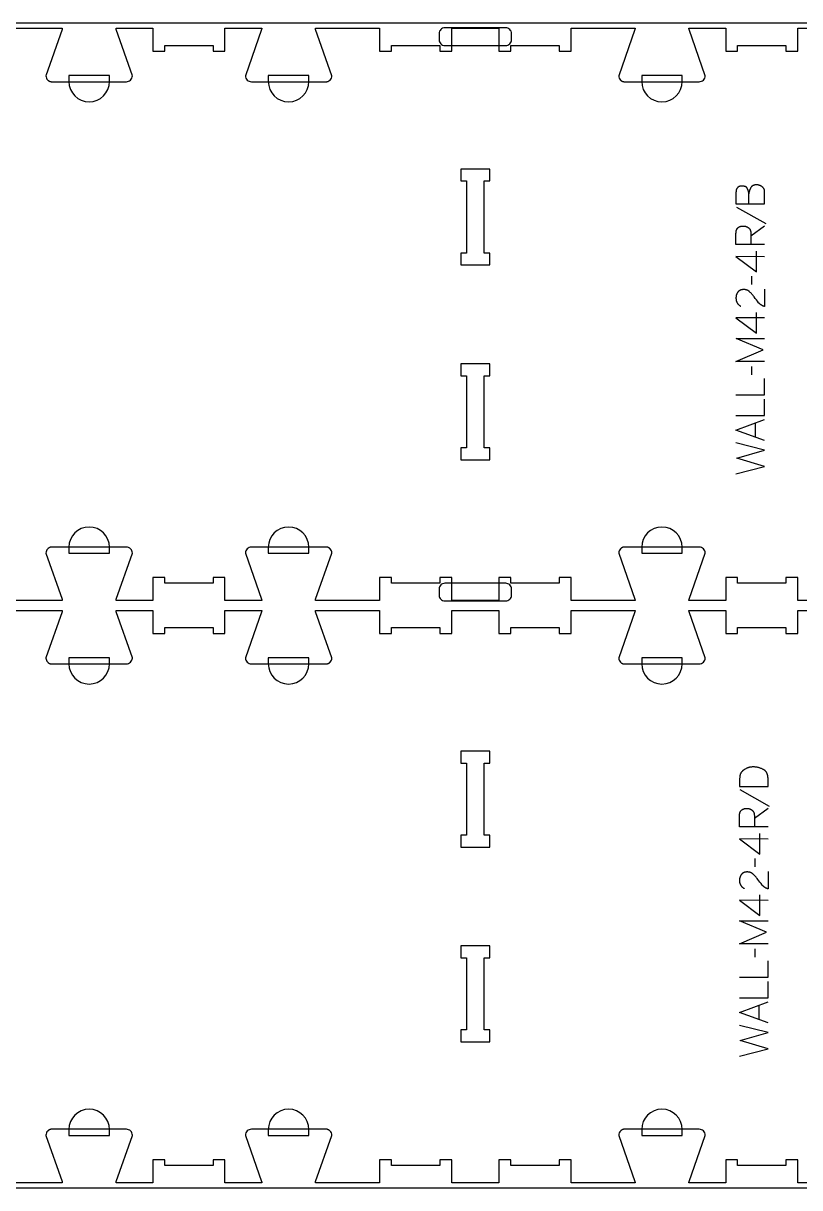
# Model space of a CAD drawing. Extents: x 0 to 4485, y 0 to 10771.
# Drawn here: x 813 to 1627, y 5669 to 6889 of the extents above; entities that cross this region are included whole.
import ezdxf

# ---------------------------------------------------------------- set-up
doc = ezdxf.new("R2010")
doc.units = 0
for name, color, linetype in [('0_SHEET_SPRUCEPLY_2440X122', 1, 'CONTINUOUS'), ('1_ANYTOOL_1MMDEEP_LABELS_S', 2, 'CONTINUOUS'), ('3_ANYTOOL_CUTTHROUGH_INSID', 4, 'CONTINUOUS'), ('4_ANYTOOL_CUTTHROUGH_OUTSI', 5, 'CONTINUOUS'), ('5_ANYTOOL_HALF_MILL_9MM_IN', 3, 'CONTINUOUS')]:
    doc.layers.add(name, color=color, linetype=linetype)

msp = doc.modelspace()

# ---------------------------------------------------------------- linework, layer by layer
at = {"layer": '0_SHEET_SPRUCEPLY_2440X122'}
msp.add_lwpolyline([(371.7, 6889.4), (371.7, 5669.4), (2811.7, 5669.4), (2811.7, 6889.4)], close=True, dxfattribs=at)
at = {"layer": '1_ANYTOOL_1MMDEEP_LABELS_S', "color": 2}
for points in [[(1559.7, 6700.1), (1589.7, 6700.1), (1589.7, 6709.8), (1589.8, 6712.3), (1589.8, 6712.5), (1589.8, 6712.7), (1589.8, 6713), (1589.8, 6713.2), (1589.8, 6713.4), (1589.8, 6713.6), (1589.7, 6713.8), (1589.7, 6714), (1589.7, 6714.2), (1589.6, 6714.4), (1589.6, 6714.6), (1589.5, 6714.8), (1589.5, 6715), (1589.4, 6715.2), (1589.3, 6715.4), (1589.2, 6715.6), (1589.2, 6715.7), (1589.1, 6715.9), (1589, 6716.1), (1588.9, 6716.3), (1588.8, 6716.4), (1588.7, 6716.6), (1588.5, 6716.8), (1588.4, 6716.9), (1588.3, 6717.1), (1588.1, 6717.2), (1588, 6717.4), (1587.9, 6717.5), (1587.7, 6717.6), (1587.6, 6717.8), (1587.4, 6717.9), (1587.2, 6718.1), (1587.1, 6718.2), (1586.9, 6718.3), (1586.7, 6718.4), (1586.5, 6718.5), (1586.4, 6718.7), (1586.2, 6718.8), (1586, 6718.9), (1585.8, 6719), (1585.7, 6719.1), (1585.5, 6719.1), (1585.3, 6719.2), (1585.1, 6719.3), (1584.9, 6719.4), (1584.7, 6719.5), (1584.6, 6719.5), (1584.4, 6719.6), (1584.2, 6719.7), (1584, 6719.7), (1583.8, 6719.8), (1583.6, 6719.8), (1583.4, 6719.9), (1583.2, 6719.9), (1583, 6720), (1582.8, 6720), (1582.6, 6720), (1582.4, 6720.1), (1582.2, 6720.1), (1582, 6720.1), (1581.8, 6720.1), (1581.6, 6720.1), (1581.4, 6720.1), (1581.2, 6720.1), (1581, 6720.1), (1580.7, 6720.1), (1580.5, 6720.1), (1580.2, 6720.1), (1580, 6720.1), (1579.8, 6720), (1579.5, 6720), (1579.3, 6719.9), (1579.1, 6719.9), (1578.9, 6719.8), (1578.7, 6719.8), (1578.5, 6719.7), (1578.3, 6719.6), (1578.1, 6719.6), (1577.9, 6719.5), (1577.7, 6719.4), (1577.6, 6719.4), (1577.5, 6719.3), (1577.4, 6719.3), (1577.4, 6719.2), (1577.3, 6719.2), (1577.2, 6719.1), (1577.1, 6719), (1577, 6719), (1576.9, 6718.9), (1576.9, 6718.9), (1576.8, 6718.8), (1576.7, 6718.8), (1576.6, 6718.7), (1576.5, 6718.6), (1576.5, 6718.6), (1576.4, 6718.5), (1576.3, 6718.4), (1576.2, 6718.4), (1576.2, 6718.3), (1576.1, 6718.2), (1576, 6718.1), (1576, 6718.1), (1575.8, 6717.9), (1575.7, 6717.7), (1575.6, 6717.6), (1575.5, 6717.4), (1575.4, 6717.2), (1575.1, 6716.8), (1574.9, 6716.5), (1574.7, 6716.1), (1574.6, 6715.7), (1574.4, 6715.3), (1574.2, 6714.9), (1574.1, 6714.5), (1573.9, 6714.1), (1573.8, 6713.7), (1573.7, 6713.3), (1573.6, 6712.8), (1573.5, 6712.4), (1573.4, 6712), (1573.4, 6711.5), (1573.3, 6711.1), (1573.3, 6710.6)], [(1573.4, 6700.1), (1573.3, 6710.6), (1573.2, 6711), (1573.2, 6711.4), (1573.2, 6711.8), (1573.1, 6712.2), (1573, 6712.6), (1573, 6712.9), (1572.9, 6713.3), (1572.8, 6713.7), (1572.7, 6714), (1572.6, 6714.4), (1572.4, 6714.7), (1572.3, 6715), (1572.2, 6715.4), (1572, 6715.7), (1571.9, 6716), (1571.7, 6716.3), (1571.7, 6716.4), (1571.6, 6716.5), (1571.6, 6716.6), (1571.5, 6716.6), (1571.5, 6716.7), (1571.4, 6716.8), (1571.4, 6716.9), (1571.3, 6716.9), (1571.3, 6717), (1571.2, 6717.1), (1571.2, 6717.1), (1571.1, 6717.2), (1571.1, 6717.3), (1571, 6717.3), (1570.9, 6717.4), (1570.9, 6717.4), (1570.8, 6717.5), (1570.7, 6717.5), (1570.7, 6717.6), (1570.6, 6717.7), (1570.5, 6717.7), (1570.5, 6717.8), (1570.4, 6717.8), (1570.3, 6717.9), (1570.2, 6717.9), (1570.2, 6718), (1570.1, 6718), (1570, 6718.1), (1569.9, 6718.1), (1569.8, 6718.1), (1569.7, 6718.2), (1569.7, 6718.2), (1569.6, 6718.3), (1569.5, 6718.3), (1569.3, 6718.4), (1569.1, 6718.4), (1568.9, 6718.5), (1568.7, 6718.5), (1568.5, 6718.6), (1568.3, 6718.6), (1568.1, 6718.7), (1567.9, 6718.7), (1567.7, 6718.8), (1567.4, 6718.8), (1567.2, 6718.8), (1567, 6718.8), (1566.7, 6718.8), (1566.5, 6718.8), (1566.2, 6718.8), (1565.8, 6718.8), (1565.6, 6718.8), (1565.4, 6718.8), (1565.2, 6718.8), (1565.1, 6718.8), (1564.9, 6718.8), (1564.7, 6718.7), (1564.5, 6718.7), (1564.3, 6718.7), (1564.2, 6718.6), (1564, 6718.6), (1563.8, 6718.6), (1563.7, 6718.5), (1563.5, 6718.5), (1563.4, 6718.4), (1563.2, 6718.4), (1563.1, 6718.3), (1562.9, 6718.3), (1562.8, 6718.2), (1562.7, 6718.1), (1562.5, 6718.1), (1562.4, 6718), (1562.3, 6717.9), (1562.1, 6717.8), (1562, 6717.7), (1561.9, 6717.7), (1561.8, 6717.6), (1561.7, 6717.5), (1561.6, 6717.4), (1561.5, 6717.3), (1561.4, 6717.2), (1561.3, 6717.1), (1561.2, 6717), (1561.1, 6716.8), (1561, 6716.7), (1560.9, 6716.6), (1560.8, 6716.5), (1560.7, 6716.4), (1560.6, 6716.2), (1560.6, 6716.1), (1560.5, 6716), (1560.4, 6715.8), (1560.4, 6715.7), (1560.3, 6715.5), (1560.2, 6715.4), (1560.2, 6715.2), (1560.1, 6715.1), (1560.1, 6714.9), (1560, 6714.8), (1560, 6714.6), (1560, 6714.4), (1559.9, 6714.3), (1559.9, 6714.1), (1559.9, 6713.9), (1559.8, 6713.7), (1559.8, 6713.5), (1559.8, 6713.4), (1559.8, 6713.2), (1559.8, 6713), (1559.7, 6712.6), (1559.7, 6712.2), (1559.7, 6700.1)], [(1560.2, 6696.6), (1591, 6679.5)], [(1589.7, 6657.7), (1559.7, 6657.7), (1559.7, 6669), (1559.7, 6669.5), (1559.8, 6670), (1559.8, 6670.2), (1559.8, 6670.5), (1559.8, 6670.7), (1559.9, 6670.9), (1559.9, 6671.1), (1559.9, 6671.3), (1560, 6671.5), (1560, 6671.8), (1560.1, 6672), (1560.1, 6672.2), (1560.2, 6672.3), (1560.2, 6672.5), (1560.3, 6672.7), (1560.4, 6672.9), (1560.4, 6673.1), (1560.5, 6673.2), (1560.6, 6673.4), (1560.7, 6673.6), (1560.7, 6673.7), (1560.8, 6673.9), (1560.9, 6674.1), (1561, 6674.2), (1561.1, 6674.4), (1561.2, 6674.5), (1561.3, 6674.6), (1561.5, 6674.8), (1561.6, 6674.9), (1561.7, 6675), (1561.8, 6675.1), (1561.9, 6675.3), (1562.1, 6675.4), (1562.2, 6675.5), (1562.4, 6675.6), (1562.5, 6675.7), (1562.6, 6675.8), (1562.8, 6675.9), (1563, 6676), (1563.1, 6676.1), (1563.3, 6676.2), (1563.4, 6676.2), (1563.6, 6676.3), (1563.8, 6676.4), (1564, 6676.5), (1564.1, 6676.5), (1564.3, 6676.6), (1564.5, 6676.6), (1564.7, 6676.7), (1564.9, 6676.7), (1565.1, 6676.8), (1565.3, 6676.8), (1565.5, 6676.9), (1565.7, 6676.9), (1566, 6676.9), (1566.2, 6676.9), (1566.4, 6677), (1566.6, 6677), (1567.1, 6677), (1567.6, 6677), (1567.8, 6677), (1567.9, 6677), (1568.1, 6677), (1568.3, 6677), (1568.5, 6677), (1568.6, 6677), (1568.8, 6676.9), (1569, 6676.9), (1569.1, 6676.9), (1569.3, 6676.8), (1569.5, 6676.8), (1569.6, 6676.8), (1569.8, 6676.7), (1570, 6676.7), (1570.1, 6676.6), (1570.3, 6676.6), (1570.5, 6676.5), (1570.6, 6676.5), (1570.8, 6676.4), (1570.9, 6676.3), (1571.1, 6676.3), (1571.2, 6676.2), (1571.4, 6676.1), (1571.6, 6676), (1571.7, 6675.9), (1571.9, 6675.8), (1572, 6675.7), (1572.2, 6675.7), (1572.3, 6675.6), (1572.5, 6675.5), (1572.6, 6675.3), (1572.8, 6675.2), (1572.9, 6675.1), (1573.1, 6675), (1573.2, 6674.9), (1573.3, 6674.8), (1573.4, 6674.7), (1573.6, 6674.5), (1573.7, 6674.4), (1573.8, 6674.3), (1573.9, 6674.1), (1574, 6674), (1574.1, 6673.9), (1574.2, 6673.7), (1574.3, 6673.6), (1574.4, 6673.4), (1574.5, 6673.3), (1574.6, 6673.2), (1574.6, 6673), (1574.7, 6672.9), (1574.8, 6672.7), (1574.8, 6672.5), (1574.9, 6672.4), (1574.9, 6672.2), (1575, 6672), (1575, 6671.9), (1575.1, 6671.7), (1575.1, 6671.5), (1575.1, 6671.4), (1575.2, 6671.2), (1575.2, 6671), (1575.2, 6670.8), (1575.2, 6670.6), (1575.3, 6668.7), (1575.3, 6666.7), (1575.3, 6657.7)], [(1575.3, 6666.7), (1589.8, 6677.1)], [(1581.1, 6628.9), (1581.1, 6650.7)], [(1589.7, 6644.9), (1559.7, 6645), (1581.1, 6628.9)], [(1575.9, 6624.6), (1575.9, 6615.9)], [(1589.7, 6610.9), (1589.7, 6592.6), (1589.2, 6592.8), (1589, 6592.9), (1588.7, 6592.9), (1588.5, 6593), (1588.3, 6593.1), (1588.1, 6593.2), (1587.9, 6593.3), (1587.7, 6593.4), (1587.5, 6593.5), (1587.3, 6593.6), (1587.1, 6593.7), (1586.9, 6593.8), (1586.7, 6594), (1586.5, 6594.1), (1586.3, 6594.2), (1586.1, 6594.3), (1585.9, 6594.5), (1585.7, 6594.6), (1585.5, 6594.7), (1585.3, 6594.9), (1585.2, 6595), (1585, 6595.2), (1584.8, 6595.3), (1584.6, 6595.5), (1584.5, 6595.6), (1584.3, 6595.8), (1584.1, 6596), (1584, 6596.1), (1583.8, 6596.3), (1583.5, 6596.7), (1582.3, 6598.2), (1581.1, 6599.6), (1579.9, 6601.2), (1578.8, 6602.7), (1578.2, 6603.4), (1577.7, 6604.2), (1577.1, 6604.9), (1576.5, 6605.6), (1575.9, 6606.2), (1575.3, 6606.9), (1574.7, 6607.5), (1574.1, 6608.1), (1573.9, 6608.2), (1573.8, 6608.4), (1573.6, 6608.5), (1573.5, 6608.7), (1573.3, 6608.8), (1573.1, 6608.9), (1573, 6609), (1572.8, 6609.1), (1572.6, 6609.2), (1572.4, 6609.3), (1572.2, 6609.4), (1572.1, 6609.5), (1571.9, 6609.6), (1571.7, 6609.7), (1571.5, 6609.8), (1571.3, 6609.9), (1571.1, 6609.9), (1570.9, 6610), (1570.7, 6610.1), (1570.5, 6610.1), (1570.3, 6610.2), (1570.1, 6610.2), (1569.9, 6610.3), (1569.7, 6610.3), (1569.5, 6610.3), (1569.3, 6610.4), (1569.1, 6610.4), (1568.9, 6610.4), (1568.6, 6610.4), (1568.4, 6610.4), (1568.2, 6610.5), (1568, 6610.5), (1567.7, 6610.5), (1567.5, 6610.4), (1567.2, 6610.4), (1567, 6610.4), (1566.8, 6610.4), (1566.5, 6610.4), (1566.3, 6610.3), (1566.1, 6610.3), (1565.9, 6610.3), (1565.6, 6610.2), (1565.4, 6610.2), (1565.2, 6610.1), (1565, 6610), (1564.8, 6610), (1564.6, 6609.9), (1564.4, 6609.8), (1564.2, 6609.7), (1564, 6609.7), (1563.9, 6609.6), (1563.7, 6609.5), (1563.5, 6609.4), (1563.3, 6609.3), (1563.2, 6609.2), (1563, 6609), (1562.8, 6608.9), (1562.7, 6608.8), (1562.5, 6608.7), (1562.4, 6608.5), (1562.2, 6608.4), (1562.1, 6608.2), (1562, 6608.1), (1561.8, 6607.9), (1561.7, 6607.8), (1561.6, 6607.6), (1561.5, 6607.4), (1561.3, 6607.3), (1561.2, 6607.1), (1561.1, 6606.9), (1561, 6606.8), (1560.9, 6606.6), (1560.8, 6606.4), (1560.7, 6606.2), (1560.6, 6606), (1560.6, 6605.8), (1560.5, 6605.7), (1560.4, 6605.5), (1560.3, 6605.3), (1560.3, 6605.1), (1560.2, 6604.9), (1560.1, 6604.7), (1560.1, 6604.5), (1560, 6604.3), (1560, 6604), (1559.9, 6603.8), (1559.9, 6603.6), (1559.9, 6603.4), (1559.8, 6603.2), (1559.8, 6602.9), (1559.8, 6602.7), (1559.8, 6602.5), (1559.8, 6602.3), (1559.7, 6602), (1559.7, 6601.5), (1559.7, 6601.2), (1559.8, 6600.8), (1559.8, 6600.5), (1559.8, 6600.1), (1559.9, 6599.8), (1559.9, 6599.4), (1560, 6599.1), (1560.1, 6598.8), (1560.1, 6598.5), (1560.2, 6598.3), (1560.2, 6598.2), (1560.3, 6598), (1560.3, 6597.9), (1560.4, 6597.7), (1560.5, 6597.6), (1560.5, 6597.4), (1560.6, 6597.3), (1560.6, 6597.1), (1560.7, 6597), (1560.8, 6596.9), (1560.9, 6596.7), (1560.9, 6596.6), (1561, 6596.5), (1561.1, 6596.3), (1561.2, 6596.2), (1561.3, 6596.1), (1561.4, 6595.9), (1561.4, 6595.8), (1561.5, 6595.7), (1561.6, 6595.6), (1561.7, 6595.5), (1561.8, 6595.3), (1561.9, 6595.2), (1562, 6595.1), (1562.1, 6595), (1562.3, 6594.9), (1562.4, 6594.8), (1562.5, 6594.7), (1562.6, 6594.6), (1562.7, 6594.4), (1562.8, 6594.3), (1563.1, 6594.1), (1563.4, 6593.9), (1563.6, 6593.8), (1563.9, 6593.6), (1564.2, 6593.4), (1564.5, 6593.2), (1564.8, 6593.1)], [(1589.7, 6580.7), (1559.7, 6580.8), (1581.1, 6564.7)], [(1581.1, 6564.7), (1581.1, 6586.5)], [(1589.7, 6535.2), (1559.7, 6535.2), (1588.1, 6547.2), (1559.9, 6559.2), (1589.7, 6559.2)], [(1575.9, 6530), (1575.9, 6521.2)], [(1559.7, 6500.3), (1589.7, 6500.3), (1589.7, 6517.4)], [(1559.7, 6478.5), (1589.7, 6478.5), (1589.7, 6495.6)], [(1589.7, 6452.2), (1559.7, 6463.1), (1589.7, 6474.2)], [(1580.2, 6455.7), (1580.2, 6470.6)], [(1559.7, 6417.5), (1589.7, 6425.2), (1560.6, 6433.7), (1589.7, 6442.2), (1559.7, 6449.7)], [(1563.9, 6086.5), (1594.7, 6069.3)], [(1593.4, 6047.5), (1563.4, 6047.5), (1563.4, 6058.9), (1563.5, 6059.4), (1563.5, 6059.8), (1563.5, 6060.1), (1563.5, 6060.3), (1563.5, 6060.5), (1563.6, 6060.7), (1563.6, 6061), (1563.6, 6061.2), (1563.7, 6061.4), (1563.7, 6061.6), (1563.8, 6061.8), (1563.8, 6062), (1563.9, 6062.2), (1563.9, 6062.4), (1564, 6062.5), (1564.1, 6062.7), (1564.1, 6062.9), (1564.2, 6063.1), (1564.3, 6063.2), (1564.4, 6063.4), (1564.5, 6063.6), (1564.5, 6063.7), (1564.6, 6063.9), (1564.7, 6064), (1564.8, 6064.2), (1564.9, 6064.3), (1565.1, 6064.5), (1565.2, 6064.6), (1565.3, 6064.7), (1565.4, 6064.9), (1565.5, 6065), (1565.7, 6065.1), (1565.8, 6065.2), (1565.9, 6065.3), (1566.1, 6065.4), (1566.2, 6065.5), (1566.4, 6065.6), (1566.5, 6065.7), (1566.7, 6065.8), (1566.8, 6065.9), (1567, 6066), (1567.2, 6066.1), (1567.3, 6066.1), (1567.5, 6066.2), (1567.7, 6066.3), (1567.9, 6066.3), (1568, 6066.4), (1568.2, 6066.5), (1568.4, 6066.5), (1568.6, 6066.6), (1568.8, 6066.6), (1569, 6066.6), (1569.2, 6066.7), (1569.5, 6066.7), (1569.7, 6066.7), (1569.9, 6066.8), (1570.1, 6066.8), (1570.3, 6066.8), (1570.8, 6066.8), (1571.3, 6066.8), (1571.5, 6066.8), (1571.6, 6066.8), (1571.8, 6066.8), (1572, 6066.8), (1572.2, 6066.8), (1572.3, 6066.8), (1572.5, 6066.8), (1572.7, 6066.7), (1572.8, 6066.7), (1573, 6066.7), (1573.2, 6066.6), (1573.3, 6066.6), (1573.5, 6066.6), (1573.7, 6066.5), (1573.8, 6066.5), (1574, 6066.4), (1574.2, 6066.3), (1574.3, 6066.3), (1574.5, 6066.2), (1574.6, 6066.1), (1574.8, 6066.1), (1575, 6066), (1575.1, 6065.9), (1575.3, 6065.8), (1575.4, 6065.8), (1575.6, 6065.7), (1575.7, 6065.6), (1575.9, 6065.5), (1576, 6065.4), (1576.2, 6065.3), (1576.3, 6065.2), (1576.5, 6065.1), (1576.6, 6065), (1576.8, 6064.8), (1576.9, 6064.7), (1577, 6064.6), (1577.2, 6064.5), (1577.3, 6064.4), (1577.4, 6064.2), (1577.5, 6064.1), (1577.6, 6064), (1577.7, 6063.8), (1577.8, 6063.7), (1577.9, 6063.6), (1578, 6063.4), (1578.1, 6063.3), (1578.2, 6063.1), (1578.3, 6063), (1578.3, 6062.8), (1578.4, 6062.7), (1578.5, 6062.5), (1578.5, 6062.4), (1578.6, 6062.2), (1578.6, 6062), (1578.7, 6061.9), (1578.7, 6061.7), (1578.8, 6061.5), (1578.8, 6061.4), (1578.8, 6061.2), (1578.9, 6061), (1578.9, 6060.8), (1578.9, 6060.7), (1578.9, 6060.5), (1579, 6058.6), (1579, 6056.5), (1579, 6047.6)], [(1579, 6056.5), (1593.5, 6067)], [(1584.8, 6018.8), (1584.8, 6040.5)], [(1593.4, 6034.7), (1563.4, 6034.8), (1584.8, 6018.8)], [(1579.6, 6014.5), (1579.6, 6005.7)], [(1593.4, 6000.8), (1593.4, 5982.5), (1592.9, 5982.6), (1592.7, 5982.7), (1592.5, 5982.8), (1592.2, 5982.9), (1592, 5982.9), (1591.8, 5983), (1591.6, 5983.1), (1591.4, 5983.2), (1591.2, 5983.3), (1591, 5983.4), (1590.8, 5983.5), (1590.6, 5983.7), (1590.4, 5983.8), (1590.2, 5983.9), (1590, 5984), (1589.8, 5984.2), (1589.6, 5984.3), (1589.4, 5984.4), (1589.2, 5984.6), (1589, 5984.7), (1588.9, 5984.9), (1588.7, 5985), (1588.5, 5985.2), (1588.3, 5985.3), (1588.2, 5985.5), (1588, 5985.6), (1587.8, 5985.8), (1587.7, 5986), (1587.5, 5986.1), (1587.2, 5986.5), (1586, 5988), (1584.8, 5989.5), (1583.6, 5991), (1582.5, 5992.5), (1582, 5993.3), (1581.4, 5994), (1580.8, 5994.7), (1580.2, 5995.4), (1579.6, 5996.1), (1579, 5996.7), (1578.4, 5997.3), (1577.8, 5997.9), (1577.6, 5998.1), (1577.5, 5998.2), (1577.3, 5998.4), (1577.2, 5998.5), (1577, 5998.6), (1576.8, 5998.7), (1576.7, 5998.8), (1576.5, 5999), (1576.3, 5999.1), (1576.1, 5999.2), (1576, 5999.3), (1575.8, 5999.4), (1575.6, 5999.5), (1575.4, 5999.5), (1575.2, 5999.6), (1575, 5999.7), (1574.8, 5999.8), (1574.6, 5999.8), (1574.4, 5999.9), (1574.2, 6000), (1574, 6000), (1573.8, 6000.1), (1573.6, 6000.1), (1573.4, 6000.1), (1573.2, 6000.2), (1573, 6000.2), (1572.8, 6000.2), (1572.6, 6000.2), (1572.3, 6000.3), (1572.1, 6000.3), (1571.9, 6000.3), (1571.7, 6000.3), (1571.4, 6000.3), (1571.2, 6000.3), (1570.9, 6000.3), (1570.7, 6000.2), (1570.5, 6000.2), (1570.2, 6000.2), (1570, 6000.2), (1569.8, 6000.1), (1569.6, 6000.1), (1569.3, 6000), (1569.1, 6000), (1568.9, 5999.9), (1568.7, 5999.9), (1568.5, 5999.8), (1568.3, 5999.7), (1568.1, 5999.7), (1567.9, 5999.6), (1567.8, 5999.5), (1567.6, 5999.4), (1567.4, 5999.3), (1567.2, 5999.2), (1567, 5999.1), (1566.9, 5999), (1566.7, 5998.9), (1566.6, 5998.7), (1566.4, 5998.6), (1566.2, 5998.5), (1566.1, 5998.4), (1566, 5998.2), (1565.8, 5998.1), (1565.7, 5997.9), (1565.5, 5997.8), (1565.4, 5997.6), (1565.3, 5997.4), (1565.2, 5997.3), (1565.1, 5997.1), (1564.9, 5996.9), (1564.8, 5996.8), (1564.7, 5996.6), (1564.6, 5996.4), (1564.5, 5996.2), (1564.4, 5996), (1564.4, 5995.9), (1564.3, 5995.7), (1564.2, 5995.5), (1564.1, 5995.3), (1564, 5995.1), (1564, 5994.9), (1563.9, 5994.7), (1563.8, 5994.5), (1563.8, 5994.3), (1563.7, 5994.1), (1563.7, 5993.9), (1563.7, 5993.7), (1563.6, 5993.4), (1563.6, 5993.2), (1563.5, 5993), (1563.5, 5992.8), (1563.5, 5992.5), (1563.5, 5992.3), (1563.5, 5992.1), (1563.5, 5991.8), (1563.4, 5991.4), (1563.5, 5991), (1563.5, 5990.6), (1563.5, 5990.3), (1563.5, 5989.9), (1563.6, 5989.6), (1563.6, 5989.3), (1563.7, 5988.9), (1563.8, 5988.6), (1563.8, 5988.3), (1563.9, 5988.2), (1563.9, 5988), (1564, 5987.9), (1564, 5987.7), (1564.1, 5987.6), (1564.2, 5987.4), (1564.2, 5987.3), (1564.3, 5987.1), (1564.4, 5987), (1564.4, 5986.8), (1564.5, 5986.7), (1564.6, 5986.6), (1564.6, 5986.4), (1564.7, 5986.3), (1564.8, 5986.2), (1564.9, 5986), (1565, 5985.9), (1565.1, 5985.8), (1565.2, 5985.7), (1565.2, 5985.5), (1565.3, 5985.4), (1565.4, 5985.3), (1565.5, 5985.2), (1565.6, 5985), (1565.7, 5984.9), (1565.9, 5984.8), (1566, 5984.7), (1566.1, 5984.6), (1566.2, 5984.5), (1566.3, 5984.4), (1566.4, 5984.3), (1566.6, 5984.2), (1566.8, 5984), (1567.1, 5983.8), (1567.4, 5983.6), (1567.6, 5983.4), (1567.9, 5983.2), (1568.2, 5983.1), (1568.5, 5982.9)], [(1593.4, 5970.5), (1563.4, 5970.6), (1584.8, 5954.6)], [(1584.8, 5954.6), (1584.8, 5976.3)], [(1593.4, 5925), (1563.4, 5925), (1591.8, 5937), (1563.6, 5949), (1593.4, 5949)], [(1579.6, 5919.8), (1579.6, 5911.1)], [(1563.4, 5890.1), (1593.4, 5890.1), (1593.4, 5907.2)], [(1563.4, 5868.3), (1593.4, 5868.3), (1593.4, 5885.4)], [(1593.4, 5842.1), (1563.4, 5852.9), (1593.4, 5864)], [(1583.9, 5845.5), (1583.9, 5860.4)], [(1563.4, 5807.3), (1593.4, 5815.1), (1564.3, 5823.5), (1593.4, 5832), (1563.4, 5839.5)]]:
    msp.add_lwpolyline(points, dxfattribs=at)
msp.add_lwpolyline([(1563.4, 6089.9), (1593.4, 6089.9), (1593.4, 6098.4), (1593.4, 6098.8), (1593.3, 6099.2), (1593.3, 6099.6), (1593.3, 6100), (1593.2, 6100.4), (1593.2, 6100.8), (1593.1, 6101.1), (1593, 6101.5), (1592.9, 6101.8), (1592.8, 6102.2), (1592.7, 6102.5), (1592.6, 6102.8), (1592.5, 6103.2), (1592.4, 6103.3), (1592.4, 6103.5), (1592.3, 6103.6), (1592.2, 6103.8), (1592.1, 6103.9), (1592.1, 6104.1), (1592, 6104.2), (1591.9, 6104.4), (1591.8, 6104.5), (1591.7, 6104.6), (1591.6, 6104.8), (1591.6, 6104.9), (1591.5, 6105), (1591.4, 6105.2), (1591.3, 6105.3), (1591.2, 6105.4), (1591.1, 6105.5), (1591, 6105.7), (1590.8, 6105.8), (1590.7, 6105.9), (1590.6, 6106), (1590.5, 6106.1), (1590.4, 6106.2), (1590.3, 6106.4), (1590.1, 6106.5), (1590, 6106.6), (1589.9, 6106.7), (1589.8, 6106.8), (1589.6, 6106.9), (1589.5, 6107), (1589.4, 6107.1), (1589.2, 6107.2), (1588.9, 6107.3), (1588.6, 6107.5), (1588.3, 6107.7), (1587.7, 6108), (1587.1, 6108.3), (1586.5, 6108.6), (1585.8, 6108.8), (1585.2, 6109.1), (1584.5, 6109.3), (1583.9, 6109.5), (1583.2, 6109.6), (1582.6, 6109.8), (1581.9, 6109.9), (1581.2, 6110), (1580.5, 6110.1), (1579.9, 6110.2), (1579.2, 6110.3), (1578.5, 6110.3), (1577.8, 6110.3), (1577.2, 6110.3), (1576.6, 6110.3), (1576, 6110.2), (1575.4, 6110.1), (1574.8, 6110.1), (1574.6, 6110), (1574.3, 6110), (1574, 6109.9), (1573.7, 6109.8), (1573.4, 6109.8), (1573.2, 6109.7), (1572.9, 6109.6), (1572.6, 6109.5), (1572.3, 6109.4), (1572.1, 6109.3), (1571.8, 6109.2), (1571.5, 6109.1), (1571.3, 6109), (1571, 6108.9), (1570.5, 6108.7), (1570, 6108.4), (1569.4, 6108.1), (1568.9, 6107.8), (1568.6, 6107.6), (1568.3, 6107.4), (1568, 6107.2), (1567.8, 6107), (1567.5, 6106.8), (1567.2, 6106.6), (1567, 6106.4), (1566.7, 6106.2), (1566.5, 6105.9), (1566.3, 6105.7), (1566.1, 6105.5), (1565.9, 6105.3), (1565.7, 6105), (1565.5, 6104.8), (1565.3, 6104.5), (1565.1, 6104.3), (1565, 6104), (1564.8, 6103.8), (1564.7, 6103.5), (1564.6, 6103.3), (1564.4, 6103), (1564.3, 6102.8), (1564.2, 6102.5), (1564.1, 6102.2), (1564.1, 6101.9), (1564, 6101.7), (1563.9, 6101.4), (1563.9, 6101.1), (1563.8, 6100.8), (1563.8, 6100.5), (1563.7, 6100.2), (1563.7, 6099.9), (1563.6, 6097.5), (1563.5, 6095), (1563.5, 6092.5)], close=True, dxfattribs=at)
at = {"layer": '3_ANYTOOL_CUTTHROUGH_INSID', "color": 4}
for points in [[(1271.5, 6736.4), (1271.5, 6724.2), (1277.5, 6724.2), (1277.5, 6648.7), (1271.5, 6648.7), (1271.5, 6636.2), (1302, 6636.2), (1302, 6648.7), (1296, 6648.7), (1296, 6724.2), (1302, 6724.2), (1302, 6736.7), (1271.5, 6736.7)], [(1302, 6432.4), (1302, 6444.7), (1296, 6444.7), (1296, 6520.2), (1302, 6520.2), (1302, 6532.7), (1271.5, 6532.7), (1271.5, 6520.2), (1277.5, 6520.2), (1277.5, 6444.7), (1271.5, 6444.7), (1271.5, 6432.2), (1302, 6432.2)], [(1301.7, 6126.7), (1271.5, 6126.7), (1271.5, 6114.2), (1277.5, 6114.2), (1277.5, 6038.7), (1271.5, 6038.7), (1271.5, 6026.2), (1302, 6026.2), (1302, 6038.7), (1296, 6038.7), (1296, 6114.2), (1302, 6114.2), (1302, 6126.7)], [(1271.7, 5822.2), (1302, 5822.2), (1302, 5834.7), (1296, 5834.7), (1296, 5910.2), (1302, 5910.2), (1302, 5922.7), (1271.5, 5922.7), (1271.5, 5910.2), (1277.5, 5910.2), (1277.5, 5834.7), (1271.5, 5834.7), (1271.5, 5822.2)]]:
    msp.add_lwpolyline(points, close=True, dxfattribs=at)
at = {"layer": '4_ANYTOOL_CUTTHROUGH_OUTSI', "color": 5}
for points in [[(754.9, 6884.2), (836.7, 6884.2), (854.1, 6884.2), (854.1, 6884.2, -0.061485), (853.9, 6882.8), (837, 6834.5), (837, 6834.5), (837, 6834.4), (837, 6834.4, 0.198912), (838.8, 6830), (838.9, 6829.9), (839, 6829.8), (839.2, 6829.7), (839.3, 6829.6), (839.4, 6829.5), (839.5, 6829.4), (839.6, 6829.3), (839.8, 6829.2), (839.9, 6829.1), (840, 6829.1), (840.2, 6829), (840.3, 6828.9), (840.4, 6828.8), (840.6, 6828.8), (840.7, 6828.7), (840.9, 6828.6), (841, 6828.6), (841.1, 6828.5), (841.3, 6828.5), (841.4, 6828.4), (841.6, 6828.4), (841.7, 6828.4), (841.9, 6828.3), (842, 6828.3), (842.2, 6828.3), (842.3, 6828.2), (842.5, 6828.2), (842.6, 6828.2), (842.8, 6828.2), (842.9, 6828.2), (843.1, 6828.2), (843.2, 6828.2), (921.2, 6828.2, 0.414214), (927.5, 6834.4), (927.5, 6834.5), (927.5, 6834.5), (910.6, 6882.8), (910.6, 6882.8, -0.061485), (910.4, 6884.2), (949, 6884.2), (949, 6860.2), (961.5, 6860.2), (961.5, 6866.2), (1012, 6866.2), (1012, 6860.2), (1024.2, 6860.2), (1024.5, 6860.2), (1024.5, 6884.2), (1063.1, 6884.2), (1063.1, 6884.2, -0.061485), (1062.8, 6882.8), (1045.9, 6834.5), (1045.9, 6834.5), (1045.9, 6834.4), (1045.9, 6834.4, 0.414214), (1052.2, 6828.2), (1130.2, 6828.2), (1130.3, 6828.2), (1130.5, 6828.2), (1130.6, 6828.2), (1130.8, 6828.2), (1130.9, 6828.2), (1131.1, 6828.2), (1131.2, 6828.3), (1131.4, 6828.3), (1131.5, 6828.3), (1131.7, 6828.4), (1131.8, 6828.4), (1132, 6828.4), (1132.1, 6828.5), (1132.3, 6828.5), (1132.4, 6828.6), (1132.5, 6828.6), (1132.7, 6828.7), (1132.8, 6828.8), (1133, 6828.8), (1133.1, 6828.9), (1133.2, 6829), (1133.4, 6829.1), (1133.5, 6829.1), (1133.6, 6829.2), (1133.8, 6829.3), (1133.9, 6829.4), (1134, 6829.5), (1134.1, 6829.6), (1134.2, 6829.7), (1134.4, 6829.8), (1134.5, 6829.9), (1134.6, 6830, 0.198912), (1136.4, 6834.4), (1136.4, 6834.5), (1136.4, 6834.5), (1119.5, 6882.8), (1119.5, 6882.8, -0.061485), (1119.3, 6884.2), (1136.7, 6884.2), (1186.5, 6884.2), (1186.5, 6860.2), (1199, 6860.2), (1199, 6866.2), (1249.5, 6866.2), (1249.5, 6860.2), (1262, 6860.2), (1262, 6884.2), (1311.5, 6884.2), (1311.5, 6860.2), (1324, 6860.2), (1324, 6866.2), (1374.5, 6866.2), (1374.5, 6860.2), (1387, 6860.2), (1387, 6884.2), (1454.1, 6884.2), (1454.1, 6884.2, -0.061485), (1453.9, 6882.8), (1437, 6834.5), (1437, 6834.5), (1437, 6834.4), (1437, 6834.4, 0.198912), (1438.8, 6830), (1438.9, 6829.9), (1439, 6829.8), (1439.2, 6829.7), (1439.3, 6829.6), (1439.4, 6829.5), (1439.5, 6829.4), (1439.6, 6829.3), (1439.8, 6829.2), (1439.9, 6829.1), (1440, 6829.1), (1440.2, 6829), (1440.3, 6828.9), (1440.4, 6828.8), (1440.6, 6828.8), (1440.7, 6828.7), (1440.9, 6828.6), (1441, 6828.6), (1441.1, 6828.5), (1441.3, 6828.5), (1441.4, 6828.4), (1441.6, 6828.4), (1441.7, 6828.4), (1441.9, 6828.3), (1442, 6828.3), (1442.2, 6828.3), (1442.3, 6828.2), (1442.5, 6828.2), (1442.6, 6828.2), (1442.8, 6828.2), (1442.9, 6828.2), (1443.1, 6828.2), (1443.2, 6828.2), (1521.2, 6828.2, 0.414214), (1527.5, 6834.4), (1527.5, 6834.5), (1527.5, 6834.5), (1510.6, 6882.8), (1510.6, 6882.8, -0.061485), (1510.4, 6884.2), (1549, 6884.2), (1549, 6860.4), (1549, 6860.2), (1561.5, 6860.2), (1561.5, 6866.2), (1612, 6866.2), (1612, 6860.2), (1624.5, 6860.2), (1624.5, 6884.2), (1663.1, 6884.2)], [(1663.1, 6284.7), (1624.5, 6284.7), (1624.5, 6308.7), (1612, 6308.7), (1612, 6302.7), (1561.5, 6302.7), (1561.5, 6308.7), (1561.2, 6308.7), (1549, 6308.7), (1549, 6284.7), (1510.4, 6284.7), (1510.4, 6284.7, -0.061485), (1510.6, 6286.1), (1527.5, 6334.3), (1527.5, 6334.4), (1527.5, 6334.4), (1527.5, 6334.4, 0.414214), (1521.2, 6340.7), (1443.2, 6340.7), (1443.1, 6340.7), (1442.9, 6340.7), (1442.8, 6340.7), (1442.6, 6340.6), (1442.5, 6340.6), (1442.3, 6340.6), (1442.2, 6340.6), (1442, 6340.6), (1441.9, 6340.5), (1441.7, 6340.5), (1441.6, 6340.4), (1441.4, 6340.4), (1441.3, 6340.4), (1441.1, 6340.3), (1441, 6340.3), (1440.9, 6340.2), (1440.7, 6340.1), (1440.6, 6340.1), (1440.4, 6340), (1440.3, 6339.9), (1440.2, 6339.9), (1440, 6339.8), (1439.9, 6339.7), (1439.8, 6339.6), (1439.6, 6339.5), (1439.5, 6339.4), (1439.4, 6339.3), (1439.3, 6339.2), (1439.2, 6339.2), (1439, 6339), (1438.9, 6338.9), (1438.8, 6338.8, 0.198912), (1437, 6334.4), (1437, 6334.4), (1437, 6334.3), (1453.9, 6286.1), (1453.9, 6286.1, -0.061485), (1454.1, 6284.7), (1436.7, 6284.7), (1387, 6284.7), (1387, 6308.7), (1374.5, 6308.7), (1374.5, 6302.7), (1324, 6302.7), (1324, 6308.7), (1311.5, 6308.7), (1311.5, 6284.7), (1262, 6284.7), (1262, 6308.7), (1261.7, 6308.7), (1249.5, 6308.7), (1249.5, 6302.7), (1199, 6302.7), (1199, 6308.7), (1186.5, 6308.7), (1186.5, 6284.7), (1136.7, 6284.7), (1119.3, 6284.7), (1119.3, 6284.7, -0.061485), (1119.5, 6286.1), (1136.4, 6334.3), (1136.4, 6334.4), (1136.4, 6334.4), (1136.4, 6334.4, 0.198912), (1134.6, 6338.8), (1134.5, 6338.9), (1134.4, 6339), (1134.2, 6339.2), (1134.1, 6339.2), (1134, 6339.3), (1133.9, 6339.4), (1133.8, 6339.5), (1133.6, 6339.6), (1133.5, 6339.7), (1133.4, 6339.8), (1133.2, 6339.9), (1133.1, 6339.9), (1133, 6340), (1132.8, 6340.1), (1132.7, 6340.1), (1132.5, 6340.2), (1132.4, 6340.3), (1132.3, 6340.3), (1132.1, 6340.4), (1132, 6340.4), (1131.8, 6340.4), (1131.7, 6340.5), (1131.5, 6340.5), (1131.4, 6340.6), (1131.2, 6340.6), (1131.1, 6340.6), (1130.9, 6340.6), (1130.8, 6340.6), (1130.6, 6340.7), (1130.5, 6340.7), (1130.3, 6340.7), (1130.2, 6340.7), (1052.2, 6340.7, 0.414214), (1045.9, 6334.4), (1045.9, 6334.4), (1045.9, 6334.3), (1062.8, 6286.1), (1062.8, 6286.1, -0.061485), (1063.1, 6284.7), (1024.5, 6284.7), (1024.5, 6308.7), (1012.2, 6308.7), (1012, 6308.7), (1012, 6302.7), (961.5, 6302.7), (961.5, 6308.7), (949.2, 6308.7), (949, 6308.7), (949, 6284.7), (910.4, 6284.7), (910.4, 6284.7, -0.061485), (910.6, 6286.1), (927.5, 6334.3), (927.5, 6334.4), (927.5, 6334.4), (927.5, 6334.4, 0.414214), (921.2, 6340.7), (843.2, 6340.7), (843.1, 6340.7), (842.9, 6340.7), (842.8, 6340.7), (842.6, 6340.6), (842.5, 6340.6), (842.3, 6340.6), (842.2, 6340.6), (842, 6340.6), (841.9, 6340.5), (841.7, 6340.5), (841.6, 6340.4), (841.4, 6340.4), (841.3, 6340.4), (841.1, 6340.3), (841, 6340.3), (840.9, 6340.2), (840.7, 6340.1), (840.6, 6340.1), (840.4, 6340), (840.3, 6339.9), (840.2, 6339.9), (840, 6339.8), (839.9, 6339.7), (839.8, 6339.6), (839.6, 6339.5), (839.5, 6339.4), (839.4, 6339.3), (839.3, 6339.2), (839.2, 6339.2), (839, 6339), (838.9, 6338.9), (838.8, 6338.8, 0.198912), (837, 6334.4), (837, 6334.4), (837, 6334.3), (853.9, 6286.1), (853.9, 6286.1, -0.061485), (854.1, 6284.7), (836.7, 6284.7), (754.9, 6284.7)], [(754.9, 6274.2), (836.7, 6274.2), (854.1, 6274.2), (854.1, 6274.2, -0.061485), (853.9, 6272.8), (837, 6224.5), (837, 6224.5), (837, 6224.4), (837, 6224.4, 0.198912), (838.8, 6220), (838.9, 6219.9), (839, 6219.8), (839.2, 6219.7), (839.3, 6219.6), (839.4, 6219.5), (839.5, 6219.4), (839.6, 6219.3), (839.8, 6219.2), (839.9, 6219.1), (840, 6219.1), (840.2, 6219), (840.3, 6218.9), (840.4, 6218.8), (840.6, 6218.8), (840.7, 6218.7), (840.9, 6218.6), (841, 6218.6), (841.1, 6218.5), (841.3, 6218.5), (841.4, 6218.4), (841.6, 6218.4), (841.7, 6218.4), (841.9, 6218.3), (842, 6218.3), (842.2, 6218.3), (842.3, 6218.2), (842.5, 6218.2), (842.6, 6218.2), (842.8, 6218.2), (842.9, 6218.2), (843.1, 6218.2), (843.2, 6218.2), (921.2, 6218.2, 0.414214), (927.5, 6224.4), (927.5, 6224.5), (927.5, 6224.5), (910.6, 6272.8), (910.6, 6272.8, -0.061485), (910.4, 6274.2), (949, 6274.2), (949, 6250.2), (961.2, 6250.2), (961.5, 6250.2), (961.5, 6256.2), (1012, 6256.2), (1012, 6250.2), (1024.5, 6250.2), (1024.5, 6274.2), (1063.1, 6274.2), (1063.1, 6274.2, -0.061485), (1062.8, 6272.8), (1045.9, 6224.5), (1045.9, 6224.5), (1045.9, 6224.4), (1045.9, 6224.4, 0.414214), (1052.2, 6218.2), (1130.2, 6218.2), (1130.3, 6218.2), (1130.5, 6218.2), (1130.6, 6218.2), (1130.8, 6218.2), (1130.9, 6218.2), (1131.1, 6218.2), (1131.2, 6218.3), (1131.4, 6218.3), (1131.5, 6218.3), (1131.7, 6218.4), (1131.8, 6218.4), (1132, 6218.4), (1132.1, 6218.5), (1132.3, 6218.5), (1132.4, 6218.6), (1132.5, 6218.6), (1132.7, 6218.7), (1132.8, 6218.8), (1133, 6218.8), (1133.1, 6218.9), (1133.2, 6219), (1133.4, 6219.1), (1133.5, 6219.1), (1133.6, 6219.2), (1133.8, 6219.3), (1133.9, 6219.4), (1134, 6219.5), (1134.1, 6219.6), (1134.2, 6219.7), (1134.4, 6219.8), (1134.5, 6219.9), (1134.6, 6220, 0.198912), (1136.4, 6224.4), (1136.4, 6224.5), (1136.4, 6224.5), (1119.5, 6272.8), (1119.5, 6272.8, -0.061485), (1119.3, 6274.2), (1186.5, 6274.2), (1186.5, 6250.2), (1199, 6250.2), (1199, 6256.2), (1249.5, 6256.2), (1249.5, 6250.2), (1262, 6250.2), (1262, 6274.2), (1311.5, 6274.2), (1311.5, 6250.2), (1311.7, 6250.2), (1324, 6250.2), (1324, 6256.2), (1374.5, 6256.2), (1374.5, 6250.2), (1387, 6250.2), (1387, 6274.2), (1454.1, 6274.2), (1454.1, 6274.2, -0.061485), (1453.9, 6272.8), (1437, 6224.5), (1437, 6224.5), (1437, 6224.4), (1437, 6224.4, 0.198912), (1438.8, 6220), (1438.9, 6219.9), (1439, 6219.8), (1439.2, 6219.7), (1439.3, 6219.6), (1439.4, 6219.5), (1439.5, 6219.4), (1439.6, 6219.3), (1439.8, 6219.2), (1439.9, 6219.1), (1440, 6219.1), (1440.2, 6219), (1440.3, 6218.9), (1440.4, 6218.8), (1440.6, 6218.8), (1440.7, 6218.7), (1440.9, 6218.6), (1441, 6218.6), (1441.1, 6218.5), (1441.3, 6218.5), (1441.4, 6218.4), (1441.6, 6218.4), (1441.7, 6218.4), (1441.9, 6218.3), (1442, 6218.3), (1442.2, 6218.3), (1442.3, 6218.2), (1442.5, 6218.2), (1442.6, 6218.2), (1442.8, 6218.2), (1442.9, 6218.2), (1443.1, 6218.2), (1443.2, 6218.2), (1521.2, 6218.2, 0.414214), (1527.5, 6224.4), (1527.5, 6224.5), (1527.5, 6224.5), (1510.6, 6272.8), (1510.6, 6272.8, -0.061485), (1510.4, 6274.2), (1549, 6274.2), (1549, 6250.2), (1561.5, 6250.2), (1561.5, 6256.2), (1612, 6256.2), (1612, 6250.2), (1624.5, 6250.2), (1624.5, 6274.2), (1663.1, 6274.2)], [(1663.1, 5674.7), (1624.5, 5674.7), (1624.5, 5698.7), (1612, 5698.7), (1612, 5692.7), (1561.5, 5692.7), (1561.5, 5698.7), (1549, 5698.7), (1549, 5674.7), (1510.4, 5674.7), (1510.4, 5674.7, -0.061485), (1510.6, 5676.1), (1527.5, 5724.3), (1527.5, 5724.4), (1527.5, 5724.4), (1527.5, 5724.4, 0.414214), (1521.2, 5730.7), (1443.2, 5730.7), (1443.1, 5730.7), (1442.9, 5730.7), (1442.8, 5730.7), (1442.6, 5730.6), (1442.5, 5730.6), (1442.3, 5730.6), (1442.2, 5730.6), (1442, 5730.6), (1441.9, 5730.5), (1441.7, 5730.5), (1441.6, 5730.4), (1441.4, 5730.4), (1441.3, 5730.4), (1441.1, 5730.3), (1441, 5730.3), (1440.9, 5730.2), (1440.7, 5730.1), (1440.6, 5730.1), (1440.4, 5730), (1440.3, 5729.9), (1440.2, 5729.9), (1440, 5729.8), (1439.9, 5729.7), (1439.8, 5729.6), (1439.6, 5729.5), (1439.5, 5729.4), (1439.4, 5729.3), (1439.3, 5729.2), (1439.2, 5729.1), (1439, 5729), (1438.9, 5728.9), (1438.8, 5728.8, 0.198912), (1437, 5724.4), (1437, 5724.4), (1437, 5724.3), (1453.9, 5676.1), (1453.9, 5676.1, -0.061485), (1454.1, 5674.7), (1436.7, 5674.7), (1387, 5674.7), (1387, 5698.7), (1374.5, 5698.7), (1374.5, 5692.7), (1324, 5692.7), (1324, 5698.7), (1311.5, 5698.7), (1311.5, 5674.7), (1262, 5674.7), (1262, 5698.7), (1249.5, 5698.7), (1249.5, 5692.7), (1199, 5692.7), (1199, 5698.7), (1186.5, 5698.7), (1186.5, 5674.7), (1136.7, 5674.7), (1119.3, 5674.7), (1119.3, 5674.7, -0.061485), (1119.5, 5676.1), (1136.4, 5724.3), (1136.4, 5724.4), (1136.4, 5724.4), (1136.4, 5724.4, 0.198912), (1134.6, 5728.8), (1134.5, 5728.9), (1134.4, 5729), (1134.2, 5729.1), (1134.1, 5729.2), (1134, 5729.3), (1133.9, 5729.4), (1133.8, 5729.5), (1133.6, 5729.6), (1133.5, 5729.7), (1133.4, 5729.8), (1133.2, 5729.9), (1133.1, 5729.9), (1133, 5730), (1132.8, 5730.1), (1132.7, 5730.1), (1132.5, 5730.2), (1132.4, 5730.3), (1132.3, 5730.3), (1132.1, 5730.4), (1132, 5730.4), (1131.8, 5730.4), (1131.7, 5730.5), (1131.5, 5730.5), (1131.4, 5730.6), (1131.2, 5730.6), (1131.1, 5730.6), (1130.9, 5730.6), (1130.8, 5730.6), (1130.6, 5730.7), (1130.5, 5730.7), (1130.3, 5730.7), (1130.2, 5730.7), (1052.2, 5730.7, 0.414214), (1045.9, 5724.4), (1045.9, 5724.4), (1045.9, 5724.3), (1062.8, 5676.1), (1062.8, 5676.1, -0.061485), (1063.1, 5674.7), (1024.5, 5674.7), (1024.5, 5698.7), (1012, 5698.7), (1012, 5692.7), (961.5, 5692.7), (961.5, 5698.7), (949, 5698.7), (949, 5674.7), (910.4, 5674.7), (910.4, 5674.7, -0.061485), (910.6, 5676.1), (927.5, 5724.3), (927.5, 5724.4), (927.5, 5724.4), (927.5, 5724.4, 0.414214), (921.2, 5730.7), (843.2, 5730.7), (843.1, 5730.7), (842.9, 5730.7), (842.8, 5730.7), (842.6, 5730.6), (842.5, 5730.6), (842.3, 5730.6), (842.2, 5730.6), (842, 5730.6), (841.9, 5730.5), (841.7, 5730.5), (841.6, 5730.4), (841.4, 5730.4), (841.3, 5730.4), (841.1, 5730.3), (841, 5730.3), (840.9, 5730.2), (840.7, 5730.1), (840.6, 5730.1), (840.4, 5730), (840.3, 5729.9), (840.2, 5729.9), (840, 5729.8), (839.9, 5729.7), (839.8, 5729.6), (839.6, 5729.5), (839.5, 5729.4), (839.4, 5729.3), (839.3, 5729.2), (839.2, 5729.1), (839, 5729), (838.9, 5728.9), (838.8, 5728.8, 0.198912), (837, 5724.4), (837, 5724.4), (837, 5724.3), (853.9, 5676.1), (853.9, 5676.1, -0.061485), (854.1, 5674.7), (836.7, 5674.7), (754.9, 5674.7)]]:
    msp.add_lwpolyline(points, format="xyb", dxfattribs=at)
at = {"layer": '5_ANYTOOL_HALF_MILL_9MM_IN'}
for points in [[(1254.8, 6884.7, 0.414214), (1248.8, 6878.7), (1248.8, 6872.2, 0.414214), (1254.8, 6866.2), (1318.6, 6866.2, 0.414214), (1324.6, 6872.2), (1324.6, 6878.7, 0.414214), (1318.6, 6884.7)], [(861, 6828.4, 1), (903.5, 6828.4), (903.5, 6828.7), (903.5, 6834.7), (861, 6834.7), (861, 6828.7), (861, 6828.4)], [(1069.9, 6828.4, 1), (1112.4, 6828.4), (1112.4, 6828.7), (1112.4, 6834.7), (1069.9, 6834.7), (1069.9, 6828.7), (1069.9, 6828.4)], [(1461, 6828.4, 1), (1503.5, 6828.4), (1503.5, 6828.7), (1503.5, 6834.7), (1461, 6834.7), (1461, 6828.7), (1461, 6828.4)], [(903.5, 6340.4, 1), (861, 6340.4), (861, 6340.2), (861, 6334.2), (903.5, 6334.2), (903.5, 6340.2), (903.5, 6340.4)], [(1112.4, 6340.4, 1), (1069.9, 6340.4), (1069.9, 6340.2), (1069.9, 6334.2), (1112.4, 6334.2), (1112.4, 6340.2), (1112.4, 6340.4)], [(1503.5, 6340.4, 1), (1461, 6340.4), (1461, 6340.2), (1461, 6334.2), (1503.5, 6334.2), (1503.5, 6340.2), (1503.5, 6340.4)], [(1254.8, 6302.7, 0.414214), (1248.8, 6296.7), (1248.8, 6290.2, 0.414214), (1254.8, 6284.2), (1318.6, 6284.2, 0.414214), (1324.6, 6290.2), (1324.6, 6296.7, 0.414214), (1318.6, 6302.7)], [(861, 6218.4, 1), (903.5, 6218.4), (903.5, 6218.7), (903.5, 6224.7), (861, 6224.7), (861, 6218.7), (861, 6218.4)], [(1069.9, 6218.4, 1), (1112.4, 6218.4), (1112.4, 6218.7), (1112.4, 6224.7), (1069.9, 6224.7), (1069.9, 6218.7), (1069.9, 6218.4)], [(1461, 6218.4, 1), (1503.5, 6218.4), (1503.5, 6218.7), (1503.5, 6224.7), (1461, 6224.7), (1461, 6218.7), (1461, 6218.4)], [(903.5, 5730.4, 1), (861, 5730.4), (861, 5730.2), (861, 5724.2), (903.5, 5724.2), (903.5, 5730.2), (903.5, 5730.4)], [(1112.4, 5730.4, 1), (1069.9, 5730.4), (1069.9, 5730.2), (1069.9, 5724.2), (1112.4, 5724.2), (1112.4, 5730.2), (1112.4, 5730.4)], [(1503.5, 5730.4, 1), (1461, 5730.4), (1461, 5730.2), (1461, 5724.2), (1503.5, 5724.2), (1503.5, 5730.2), (1503.5, 5730.4)]]:
    msp.add_lwpolyline(points, format="xyb", close=True, dxfattribs=at)

doc.saveas('drawing.dxf')
